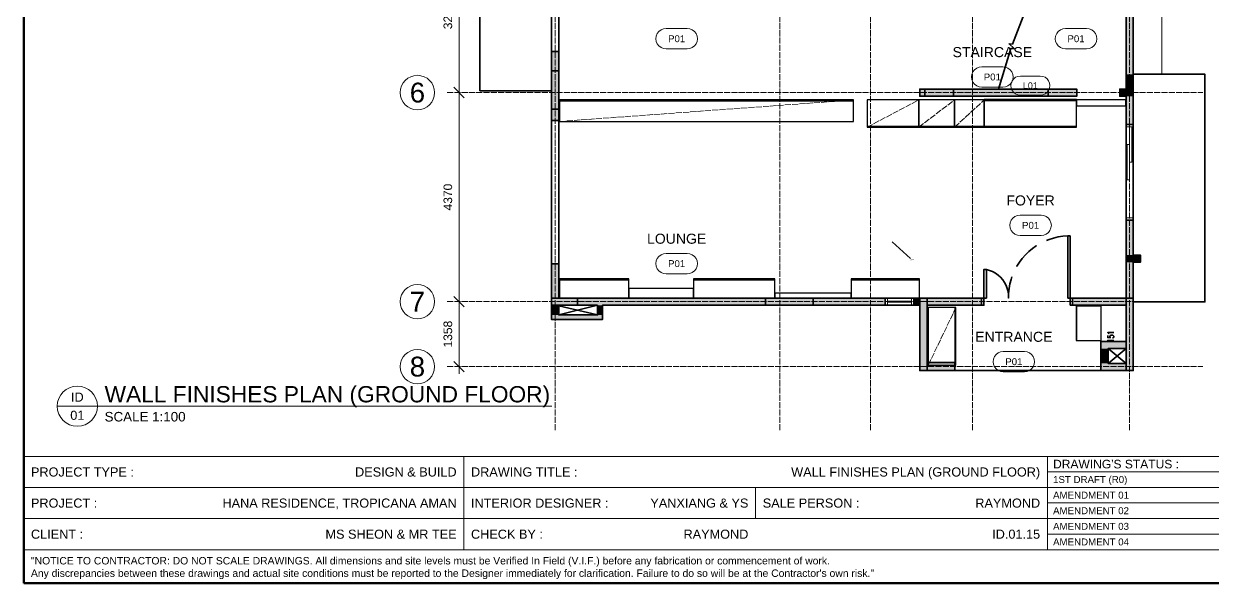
# Model space of a CAD drawing. Header units: millimetres. Extents: x 5 to 415, y 5 to 292.
# Drawn here: x 5 to 253.5, y 5 to 121.9 of the extents above; entities that cross this region are included whole.
import ezdxf
from ezdxf.enums import TextEntityAlignment as Align

# ---------------------------------------------------------------- set-up
doc = ezdxf.new("R2010")
doc.units = ezdxf.units.MM
doc.linetypes.add('DASHED', pattern=[1.524, 1.27, -0.254])
for name, color, linetype, lineweight in [('0-SHEET', 7, 'CONTINUOUS', 50), ('0-TITLE', 7, 'CONTINUOUS', 18), ('0-TITLE-TXT', 7, 'CONTINUOUS', 13), ('A-DOOR', 7, 'CONTINUOUS', 18), ('A-GRID', 8, 'DASHED', 13), ('A-GRID-TAG', 7, 'CONTINUOUS', 18), ('A-WALL', 250, 'CONTINUOUS', 35), ('A-WALL-FILL', 250, 'CONTINUOUS', 0), ('A-WIND', 7, 'CONTINUOUS', 13), ('I-DIM', 5, 'CONTINUOUS', 13), ('I-FINISH', 6, 'CONTINUOUS', 50), ('I-JOIN', 6, 'CONTINUOUS', 25), ('I-JOIN-HIDDEN', 6, 'DASHED', 13), ('I-ROOM', 7, 'CONTINUOUS', 13), ('I-TAG', 5, 'CONTINUOUS', 13), ('I-TEXT', 7, 'CONTINUOUS', 13)]:
    doc.layers.add(name, color=color, linetype=linetype, lineweight=lineweight)
doc.styles.get("Standard").update_dxf_attribs({"font": 'arial.ttf'})

msp = doc.modelspace()

# ---------------------------------------------------------------- hatches: boundary and pattern name
at = {"layer": 'A-WALL-FILL', "true_color": 0x4d4d4d}
h = msp.add_hatch(color=7, dxfattribs=at)
h.dxf.hatch_style = 1
h.paths.add_polyline_path([(236.95, 138.06), (235.45, 138.06), (236.95, 111.39), (236.95, 138.06)])
h = msp.add_hatch(color=7, dxfattribs=at)
h.dxf.hatch_style = 1
h.paths.add_polyline_path([(235.45, 138.06), (236.95, 111.39), (235.45, 111.39), (235.45, 138.06)])
h = msp.add_hatch(color=7, dxfattribs=at)
h.dxf.hatch_style = 1
h.paths.add_polyline_path([(116.85, 116.13), (115.35, 116.13), (116.85, 107.89), (116.85, 116.13)])
h = msp.add_hatch(color=7, dxfattribs=at)
h.dxf.hatch_style = 1
h.paths.add_polyline_path([(115.35, 116.13), (116.85, 107.89), (115.35, 107.89), (115.35, 116.13)])
h = msp.add_hatch(color=7, dxfattribs=at)
h.dxf.hatch_style = 1
h.paths.add_polyline_path([(116.85, 104.09), (116.85, 112.09), (115.35, 104.09), (116.85, 104.09)])
h = msp.add_hatch(color=7, dxfattribs=at)
h.dxf.hatch_style = 1
h.paths.add_polyline_path([(116.85, 112.09), (115.35, 104.09), (115.35, 112.09), (116.85, 112.09)])
h = msp.add_hatch(color=7, dxfattribs=at)
h.dxf.hatch_style = 1
h.paths.add_polyline_path([(236.95, 111.39), (235.45, 111.39), (236.95, 108.29), (236.95, 111.39)])
h = msp.add_hatch(color=7, dxfattribs=at)
h.dxf.hatch_style = 1
h.paths.add_polyline_path([(235.45, 111.39), (236.95, 108.29), (235.45, 108.29), (235.45, 111.39)])
h = msp.add_hatch(color=7, dxfattribs=at)
h.dxf.hatch_style = 1
h.paths.add_polyline_path([(116.85, 107.89), (115.35, 107.89), (116.85, 101.73), (116.85, 107.89)])
h = msp.add_hatch(color=7, dxfattribs=at)
h.dxf.hatch_style = 1
h.paths.add_polyline_path([(115.35, 107.89), (116.85, 101.73), (115.35, 101.73), (115.35, 107.89)])
h = msp.add_hatch(color=7, dxfattribs=at)
h.dxf.hatch_style = 1
h.paths.add_polyline_path([(225.15, 108.29), (192.34, 108.29), (225.15, 106.79), (225.15, 108.29)])
h = msp.add_hatch(color=7, dxfattribs=at)
h.dxf.hatch_style = 1
h.paths.add_polyline_path([(192.34, 108.29), (225.15, 106.79), (192.34, 106.79), (192.34, 108.29)])
h = msp.add_hatch(color=7, dxfattribs=at)
h.dxf.hatch_style = 1
h.paths.add_polyline_path([(199.4, 106.79), (199.4, 108.29), (193.4, 106.79), (199.4, 106.79)])
h = msp.add_hatch(color=7, dxfattribs=at)
h.dxf.hatch_style = 1
h.paths.add_polyline_path([(199.4, 108.29), (193.4, 106.79), (193.4, 108.29), (199.4, 108.29)])
h = msp.add_hatch(color=7, dxfattribs=at)
h.dxf.hatch_style = 1
h.paths.add_polyline_path([(225.15, 106.79), (225.15, 108.29), (219.15, 106.79), (225.15, 106.79)])
h = msp.add_hatch(color=7, dxfattribs=at)
h.dxf.hatch_style = 1
h.paths.add_polyline_path([(225.15, 108.29), (219.15, 106.79), (219.15, 108.29), (225.15, 108.29)])
h = msp.add_hatch(color=7, dxfattribs=at)
h.dxf.hatch_style = 1
h.paths.add_polyline_path([(236.95, 108.29), (234.15, 108.29), (236.95, 106.79), (236.95, 108.29)])
h = msp.add_hatch(color=7, dxfattribs=at)
h.dxf.hatch_style = 1
h.paths.add_polyline_path([(234.15, 108.29), (236.95, 106.79), (234.15, 106.79), (234.15, 108.29)])
h = msp.add_hatch(color=7, dxfattribs=at)
h.dxf.hatch_style = 1
h.paths.add_polyline_path([(236.95, 106.79), (235.45, 106.79), (236.95, 100.89), (236.95, 106.79)])
h = msp.add_hatch(color=7, dxfattribs=at)
h.dxf.hatch_style = 1
h.paths.add_polyline_path([(235.45, 106.79), (236.95, 100.89), (235.45, 100.89), (235.45, 106.79)])
h = msp.add_hatch(color=7, dxfattribs=at)
h.dxf.hatch_style = 1
h.paths.add_polyline_path([(236.95, 80.89), (235.45, 80.89), (236.95, 73.59), (236.95, 80.89)])
h = msp.add_hatch(color=7, dxfattribs=at)
h.dxf.hatch_style = 1
h.paths.add_polyline_path([(235.45, 80.89), (236.95, 73.59), (235.45, 73.59), (235.45, 80.89)])
h = msp.add_hatch(color=7, dxfattribs=at)
h.dxf.hatch_style = 1
h.paths.add_polyline_path([(190.44, 72.59), (190.44, 72.51), (191.14, 72.61), (190.44, 72.59)])
h = msp.add_hatch(color=7, dxfattribs=at)
h.dxf.hatch_style = 1
h.paths.add_polyline_path([(190.44, 72.51), (191.14, 72.61), (191.14, 72.55), (190.44, 72.51)])
h = msp.add_hatch(color=7, dxfattribs=at)
h.dxf.hatch_style = 1
h.paths.add_polyline_path([(238.45, 73.59), (235.45, 73.59), (238.45, 72.09), (238.45, 73.59)])
h = msp.add_hatch(color=7, dxfattribs=at)
h.dxf.hatch_style = 1
h.paths.add_polyline_path([(235.45, 73.59), (238.45, 72.09), (235.45, 72.09), (235.45, 73.59)])
h = msp.add_hatch(color=7, dxfattribs=at)
h.dxf.hatch_style = 1
h.paths.add_polyline_path([(236.95, 72.09), (235.45, 72.09), (236.95, 64.59), (236.95, 72.09)])
h = msp.add_hatch(color=7, dxfattribs=at)
h.dxf.hatch_style = 1
h.paths.add_polyline_path([(235.45, 72.09), (236.95, 64.59), (235.45, 64.59), (235.45, 72.09)])
h = msp.add_hatch(color=7, dxfattribs=at)
h.dxf.hatch_style = 1
h.paths.add_polyline_path([(116.85, 71.73), (115.35, 71.73), (116.85, 64.59), (116.85, 71.73)])
h = msp.add_hatch(color=7, dxfattribs=at)
h.dxf.hatch_style = 1
h.paths.add_polyline_path([(115.35, 71.73), (116.85, 64.59), (115.35, 64.59), (115.35, 71.73)])
h = msp.add_hatch(color=7, dxfattribs=at)
h.dxf.hatch_style = 1
h.paths.add_polyline_path([(120.75, 64.59), (115.35, 64.59), (120.75, 63.09), (120.75, 64.59)])
h = msp.add_hatch(color=7, dxfattribs=at)
h.dxf.hatch_style = 1
h.paths.add_polyline_path([(115.35, 64.59), (120.75, 63.09), (115.35, 63.09), (115.35, 64.59)])
h = msp.add_hatch(color=7, dxfattribs=at)
h.dxf.hatch_style = 1
h.paths.add_polyline_path([(116.85, 63.09), (115.35, 63.09), (116.85, 61.09), (116.85, 63.09)])
h = msp.add_hatch(color=7, dxfattribs=at)
h.dxf.hatch_style = 1
h.paths.add_polyline_path([(115.35, 63.09), (116.85, 61.09), (115.35, 61.09), (115.35, 63.09)])
h = msp.add_hatch(color=7, dxfattribs=at)
h.dxf.hatch_style = 1
h.paths.add_polyline_path([(185.1, 64.59), (120.75, 64.59), (185.1, 63.09), (185.1, 64.59)])
h = msp.add_hatch(color=7, dxfattribs=at)
h.dxf.hatch_style = 1
h.paths.add_polyline_path([(120.75, 64.59), (185.1, 63.09), (120.75, 63.09), (120.75, 64.59)])
h = msp.add_hatch(color=7, dxfattribs=at)
h.dxf.hatch_style = 1
h.paths.add_polyline_path([(125.97, 63.09), (124.97, 63.09), (125.97, 61.09), (125.97, 63.09)])
h = msp.add_hatch(color=7, dxfattribs=at)
h.dxf.hatch_style = 1
h.paths.add_polyline_path([(124.97, 63.09), (125.97, 61.09), (124.97, 61.09), (124.97, 63.09)])
h = msp.add_hatch(color=7, dxfattribs=at)
h.dxf.hatch_style = 1
h.paths.add_polyline_path([(170.04, 64.59), (160.04, 64.59), (170.04, 63.09), (170.04, 64.59)])
h = msp.add_hatch(color=7, dxfattribs=at)
h.dxf.hatch_style = 1
h.paths.add_polyline_path([(160.04, 64.59), (170.04, 63.09), (160.04, 63.09), (160.04, 64.59)])
h = msp.add_hatch(color=7, dxfattribs=at)
h.dxf.hatch_style = 1
h.paths.add_polyline_path([(192.34, 64.59), (191.1, 64.59), (192.34, 63.09), (192.34, 64.59)])
h = msp.add_hatch(color=7, dxfattribs=at)
h.dxf.hatch_style = 1
h.paths.add_polyline_path([(191.1, 64.59), (192.34, 63.09), (191.1, 63.09), (191.1, 64.59)])
h = msp.add_hatch(color=7, dxfattribs=at)
h.dxf.hatch_style = 1
h.paths.add_polyline_path([(193.84, 64.59), (192.34, 64.59), (193.84, 49.44), (193.84, 64.59)])
h = msp.add_hatch(color=7, dxfattribs=at)
h.dxf.hatch_style = 1
h.paths.add_polyline_path([(192.34, 64.59), (193.84, 49.44), (192.34, 49.44), (192.34, 64.59)])
h = msp.add_hatch(color=7, dxfattribs=at)
h.dxf.hatch_style = 1
h.paths.add_polyline_path([(205.25, 64.59), (193.84, 64.59), (205.25, 63.09), (205.25, 64.59)])
h = msp.add_hatch(color=7, dxfattribs=at)
h.dxf.hatch_style = 1
h.paths.add_polyline_path([(193.84, 64.59), (205.25, 63.09), (193.84, 63.09), (193.84, 64.59)])
h = msp.add_hatch(color=7, dxfattribs=at)
h.dxf.hatch_style = 1
h.paths.add_polyline_path([(235.45, 64.59), (224.25, 64.59), (235.45, 63.09), (235.45, 64.59)])
h = msp.add_hatch(color=7, dxfattribs=at)
h.dxf.hatch_style = 1
h.paths.add_polyline_path([(224.25, 64.59), (235.45, 63.09), (224.25, 63.09), (224.25, 64.59)])
h = msp.add_hatch(color=7, dxfattribs=at)
h.dxf.hatch_style = 1
h.paths.add_polyline_path([(236.95, 64.59), (235.45, 64.59), (236.95, 49.44), (236.95, 64.59)])
h = msp.add_hatch(color=7, dxfattribs=at)
h.dxf.hatch_style = 1
h.paths.add_polyline_path([(235.45, 64.59), (236.95, 49.44), (235.45, 49.44), (235.45, 64.59)])
h = msp.add_hatch(color=7, dxfattribs=at)
h.dxf.hatch_style = 1
h.paths.add_polyline_path([(125.97, 61.09), (115.35, 61.09), (125.97, 60.09), (125.97, 61.09)])
h = msp.add_hatch(color=7, dxfattribs=at)
h.dxf.hatch_style = 1
h.paths.add_polyline_path([(115.35, 61.09), (125.97, 60.09), (115.35, 60.09), (115.35, 61.09)])
h = msp.add_hatch(color=7, dxfattribs=at)
h.dxf.hatch_style = 1
h.paths.add_polyline_path([(235.45, 55.53), (230.19, 55.53), (235.45, 54.03), (235.45, 55.53)])
h = msp.add_hatch(color=7, dxfattribs=at)
h.dxf.hatch_style = 1
h.paths.add_polyline_path([(230.19, 55.53), (235.45, 54.03), (230.19, 54.03), (230.19, 55.53)])
h = msp.add_hatch(color=7, dxfattribs=at)
h.dxf.hatch_style = 1
h.paths.add_polyline_path([(231.69, 54.03), (230.19, 54.03), (231.69, 50.94), (231.69, 54.03)])
h = msp.add_hatch(color=7, dxfattribs=at)
h.dxf.hatch_style = 1
h.paths.add_polyline_path([(230.19, 54.03), (231.69, 50.94), (230.19, 50.94), (230.19, 54.03)])
h = msp.add_hatch(color=7, dxfattribs=at)
h.dxf.hatch_style = 1
h.paths.add_polyline_path([(199.64, 51.1), (193.84, 51.1), (199.64, 49.44), (199.64, 51.1)])
h = msp.add_hatch(color=7, dxfattribs=at)
h.dxf.hatch_style = 1
h.paths.add_polyline_path([(193.84, 51.1), (199.64, 49.44), (193.84, 49.44), (193.84, 51.1)])
h = msp.add_hatch(color=7, dxfattribs=at)
h.dxf.hatch_style = 1
h.paths.add_polyline_path([(235.45, 50.94), (230.19, 50.94), (235.45, 49.44), (235.45, 50.94)])
h = msp.add_hatch(color=7, dxfattribs=at)
h.dxf.hatch_style = 1
h.paths.add_polyline_path([(230.19, 50.94), (235.45, 49.44), (230.19, 49.44), (230.19, 50.94)])

# ---------------------------------------------------------------- linework, layer by layer
at = {"layer": '0-SHEET'}
msp.add_lwpolyline([(5, 5), (415, 5), (415, 292), (5, 292)], close=True, dxfattribs=at)
at = {"layer": '0-TITLE'}
for p, q in [((5, 31.5), (415, 31.5)), ((97, 12), (97, 31.5)), ((219, 12), (219, 31.5)), ((219, 28.3), (287, 28.3)), ((5, 25), (219, 25)), ((158, 18.5), (158, 25)), ((219, 25.04), (287, 25.04)), ((219, 21.78), (287, 21.78)), ((5, 18.5), (219, 18.5)), ((219, 18.52), (287, 18.52)), ((219, 15.26), (287, 15.26)), ((5, 12), (415, 12))]:
    msp.add_line(p, q, dxfattribs=at)
at = {"layer": 'A-DOOR'}
for points in [[(235.45, 100.89), (236.95, 100.89), (236.95, 100.39), (235.45, 100.39), (235.45, 100.89)], [(235.45, 100.89), (235.45, 80.89), (236.95, 80.89), (236.95, 100.89), (235.45, 100.89)], [(236.69, 100.39), (236.69, 93.01), (236.19, 93.01), (236.19, 100.39), (236.69, 100.39)], [(236.19, 96.69), (236.19, 89.33), (235.69, 89.33), (235.69, 96.69), (236.19, 96.69)], [(235.45, 81.39), (235.45, 80.89), (236.95, 80.89), (236.95, 81.39), (235.45, 81.39)], [(191.1, 63.09), (185.1, 63.09), (185.1, 64.59), (191.1, 64.59), (191.1, 63.09)], [(185.1, 63.09), (185.6, 63.09), (185.6, 64.59), (185.1, 64.59), (185.1, 63.09)], [(185.6, 63.93), (190.6, 63.93)], [(185.6, 63.73), (190.6, 63.73)], [(190.6, 63.09), (191.1, 63.09), (191.1, 64.59), (190.6, 64.59), (190.6, 63.09)]]:
    msp.add_lwpolyline(points, dxfattribs=at)
at = {"layer": 'A-GRID'}
for p, q in [((116.1, 37), (116.1, 272)), ((163.04, 37), (163.04, 272)), ((182.04, 37), (182.04, 272)), ((203.34, 37), (203.34, 272)), ((236.2, 37), (236.2, 272)), ((93.5, 107.55), (251.5, 107.55)), ((93.5, 63.85), (251.5, 63.85)), ((93.5, 50.27), (251.5, 50.27))]:
    msp.add_line(p, q, dxfattribs=at)
at = {"layer": 'A-GRID-TAG'}
for centre in [(87.3, 107.55), (87.3, 63.85), (87.3, 50.27)]:
    msp.add_circle(centre, 3.6, dxfattribs=at)
at = {"layer": 'A-WALL'}
for points in [[(100.35, 107.89), (115.35, 107.89), (115.35, 156.18), (100.35, 156.18), (100.35, 107.89)], [(116.85, 116.13), (115.35, 116.13), (115.35, 147.92), (116.85, 147.92), (116.85, 116.13)], [(235.45, 100.89), (235.45, 106.79), (234.15, 106.79), (234.15, 108.29), (235.45, 108.29), (235.45, 138.06), (236.95, 138.06), (236.95, 100.89), (235.45, 100.89)], [(208.81, 108.29), (211.37, 116.76), (212.09, 116.74), (210.99, 117.7), (211.71, 117.68), (214.27, 124.36)], [(116.85, 101.73), (115.35, 101.73), (115.35, 116.13), (116.85, 116.13), (116.85, 101.73)], [(116.85, 112.09), (116.85, 104.09), (115.35, 104.09), (115.35, 112.09), (116.85, 112.09)], [(236.95, 73.59), (236.95, 111.39), (251.95, 111.39), (251.95, 63.79), (236.95, 63.79), (236.95, 72.09)], [(225.15, 108.29), (192.34, 108.29), (192.34, 106.79), (225.15, 106.79), (225.15, 108.29)], [(199.4, 106.79), (193.4, 106.79), (193.4, 108.29), (199.4, 108.29), (199.4, 106.79)], [(225.15, 106.79), (219.15, 106.79), (219.15, 108.29), (225.15, 108.29), (225.15, 106.79)], [(115.35, 71.73), (116.85, 71.73), (116.85, 101.73), (115.35, 101.73), (115.35, 71.73)], [(235.45, 80.89), (236.95, 80.89), (236.95, 100.89), (235.45, 100.89), (235.45, 80.89)], [(235.45, 64.59), (235.45, 80.89), (236.95, 80.89), (236.95, 73.59), (238.45, 73.59), (238.45, 72.09), (236.95, 72.09), (236.95, 64.59), (236.95, 49.44), (230.19, 49.44), (230.19, 55.53), (235.45, 55.53), (235.45, 63.09), (230.19, 63.09), (224.25, 63.09), (224.25, 64.59), (235.45, 64.59)], [(223.25, 77.59), (222.25, 77.51), (221.27, 77.37), (220.31, 77.15), (219.35, 76.85), (218.83, 76.63)], [(223.25, 64.59), (223.75, 64.59), (223.75, 77.59), (223.25, 77.59), (223.25, 64.59)], [(186.58, 76.35), (190.42, 72.89)], [(216.71, 75.53), (216.69, 75.53), (215.87, 74.95), (215.11, 74.31), (214.41, 73.63), (213.75, 72.87), (213.15, 72.07), (212.61, 71.23), (212.61, 71.21)], [(185.1, 64.59), (116.85, 64.59), (116.85, 71.73), (115.35, 71.73), (115.35, 64.59), (115.35, 60.09), (125.97, 60.09), (125.97, 63.09), (185.1, 63.09), (185.1, 64.59)], [(205.75, 64.59), (206.25, 64.59), (206.25, 70.59), (205.75, 70.59), (205.75, 64.59)], [(211.61, 69.03), (211.43, 68.51), (211.19, 67.55), (211.01, 66.57), (210.91, 65.57), (210.89, 64.59), (210.89, 65.27), (210.79, 65.95), (210.61, 66.61), (210.37, 67.25), (210.05, 67.87), (209.67, 68.43), (209.21, 68.95), (208.71, 69.41), (208.15, 69.81), (207.55, 70.13), (206.91, 70.39), (206.25, 70.59)], [(120.75, 63.09), (120.75, 64.59), (115.35, 64.59), (115.35, 63.09), (120.75, 63.09)], [(124.97, 63.09), (124.97, 61.09), (116.85, 61.09), (116.85, 63.09), (124.97, 63.09)], [(116.85, 61.09), (124.97, 63.09)], [(116.85, 62.97), (124.97, 61.09)], [(160.04, 64.59), (170.04, 64.59), (170.04, 63.09), (160.04, 63.09), (160.04, 64.59)], [(191.1, 64.59), (191.1, 63.09), (185.1, 63.09), (185.1, 64.59), (191.1, 64.59)], [(192.34, 63.09), (191.1, 63.09), (191.1, 64.59), (205.25, 64.59), (205.25, 63.09), (193.84, 63.09)], [(192.34, 64.59), (192.34, 49.44), (193.84, 49.44), (193.84, 64.59), (192.34, 64.59)], [(205.25, 63.09), (193.84, 63.09), (193.84, 51.1), (199.64, 51.1), (199.64, 49.44), (193.84, 49.44), (192.34, 49.44), (192.34, 63.09)], [(205.25, 63.09), (205.25, 64.59), (205.75, 64.59), (205.75, 63.09), (205.25, 63.09)], [(206.25, 64.59), (205.25, 64.59)], [(205.25, 63.09), (205.75, 63.09)], [(224.25, 64.59), (223.25, 64.59)], [(223.75, 63.09), (223.75, 64.59), (224.25, 64.59), (224.25, 63.09), (223.75, 63.09)], [(223.75, 63.09), (224.25, 63.09)], [(235.45, 64.59), (235.45, 49.44), (236.95, 49.44), (236.95, 64.59), (235.45, 64.59)], [(231.87, 57.15), (231.81, 57.23), (231.63, 57.37), (232.87, 57.37)], [(231.63, 56.79), (231.63, 56.33), (232.17, 56.29), (232.11, 56.33), (232.05, 56.47), (232.05, 56.61), (232.11, 56.73), (232.23, 56.83), (232.39, 56.87), (232.51, 56.87), (232.69, 56.83), (232.81, 56.73), (232.87, 56.61), (232.87, 56.47), (232.81, 56.33), (232.75, 56.29), (232.63, 56.25)], [(231.87, 55.53), (231.81, 55.63), (231.63, 55.75), (232.87, 55.75)], [(235.45, 54.03), (231.69, 50.94), (231.69, 54.03), (235.45, 54.03), (235.45, 50.94), (231.69, 50.94)], [(235.45, 50.94), (231.69, 54.03)], [(199.64, 49.44), (230.19, 49.44)]]:
    msp.add_lwpolyline(points, dxfattribs=at)
at = {"layer": 'A-WIND'}
msp.add_lwpolyline([(236.95, 111.39), (242.95, 111.39), (242.95, 157.58), (242.95, 163.58), (234.91, 163.58), (234.91, 209.47), (228.47, 209.47)], dxfattribs=at)
at = {"layer": 'I-DIM'}
for p, q in [((96, 106.05), (96, 141.1)), ((97.1, 106.45), (94.9, 108.65)), ((97.1, 106.45), (94.9, 108.65)), ((96, 62.35), (96, 109.05)), ((97.1, 62.75), (94.9, 64.95)), ((97.1, 62.75), (94.9, 64.95)), ((96, 48.77), (96, 65.35)), ((97.1, 49.17), (94.9, 51.37))]:
    msp.add_line(p, q, dxfattribs=at)
at = {"layer": 'I-FINISH', "color": 3, "lineweight": 70}
msp.add_line((205.8, 106), (225.1, 106), dxfattribs=at)
at = {"layer": 'I-JOIN'}
for p, q in [((117, 105.8), (178.5, 105.8)), ((181.3, 100.5), (192.1, 100.5)), ((192.1, 100.5), (199.6, 100.5)), ((199.6, 100.5), (205.8, 100.5)), ((205.8, 100.5), (225.1, 100.5)), ((117, 68.4), (131.5, 68.4)), ((145, 68.4), (162, 68.4)), ((178, 68.4), (192.3, 68.4)), ((199.7, 50.6), (199.7, 62.6)), ((225.2, 55.7), (225.2, 62.9))]:
    msp.add_line(p, q, dxfattribs=at)
for points in [[(117, 101.5), (178.5, 101.5), (178.5, 106), (117, 106)], [(181.3, 100.3), (192.1, 100.3), (192.1, 106), (181.3, 106)], [(192.1, 100.3), (199.6, 100.3), (199.6, 106), (192.1, 106)], [(199.6, 100.3), (205.8, 100.3), (205.8, 106), (199.6, 106)], [(205.8, 100.3), (225.1, 100.3), (225.1, 106), (205.8, 106)], [(225.1, 104.8), (235.4, 104.8), (235.4, 106), (225.1, 106)], [(117, 64.6), (131.5, 64.6), (131.5, 68.6), (117, 68.6)], [(145, 64.6), (162, 64.6), (162, 68.6), (145, 68.6)], [(178, 64.6), (192.3, 64.6), (192.3, 68.6), (178, 68.6)], [(131.5, 64.6), (145, 64.6), (145, 66.6), (131.5, 66.6)], [(162, 64.6), (178, 64.6), (178, 65.6), (162, 65.6)], [(194.1, 50.6), (199.9, 50.6), (199.9, 62.6), (194.1, 62.6)], [(225, 55.7), (230.25, 55.7), (230.25, 62.9), (225, 62.9)]]:
    msp.add_lwpolyline(points, close=True, dxfattribs=at)
at = {"layer": 'I-JOIN-HIDDEN'}
for p, q in [((117, 101.5), (178.5, 106)), ((181.3, 100.3), (192.1, 106)), ((192.1, 100.3), (199.6, 106)), ((199.6, 100.3), (205.8, 106)), ((194.1, 50.6), (199.9, 62.6))]:
    msp.add_line(p, q, dxfattribs=at)
at = {"layer": 'I-TAG'}
for points in [[(139.29, 120.92), (138.74, 120.85), (138.23, 120.64), (137.79, 120.3), (137.45, 119.86), (137.24, 119.35), (137.16, 118.8), (137.24, 118.25), (137.45, 117.74), (137.79, 117.3), (138.23, 116.96), (138.74, 116.75), (139.29, 116.67), (143.71, 116.67), (144.26, 116.75), (144.77, 116.96), (145.21, 117.3), (145.55, 117.74), (145.76, 118.25), (145.84, 118.8), (145.76, 119.35), (145.55, 119.86), (145.21, 120.3), (144.77, 120.64), (144.26, 120.85), (143.71, 120.92)], [(222.79, 120.92), (222.24, 120.85), (221.73, 120.64), (221.29, 120.3), (220.95, 119.86), (220.74, 119.35), (220.66, 118.8), (220.74, 118.25), (220.95, 117.74), (221.29, 117.3), (221.73, 116.96), (222.24, 116.75), (222.79, 116.67), (227.21, 116.67), (227.76, 116.75), (228.27, 116.96), (228.71, 117.3), (229.05, 117.74), (229.26, 118.25), (229.34, 118.8), (229.26, 119.35), (229.05, 119.86), (228.71, 120.3), (228.27, 120.64), (227.76, 120.85), (227.21, 120.92)], [(205.29, 112.92), (204.74, 112.85), (204.23, 112.64), (203.79, 112.3), (203.45, 111.86), (203.24, 111.35), (203.16, 110.8), (203.24, 110.25), (203.45, 109.74), (203.79, 109.3), (204.23, 108.96), (204.74, 108.75), (205.29, 108.67), (209.71, 108.67), (210.26, 108.75), (210.77, 108.96), (211.21, 109.3), (211.55, 109.74), (211.76, 110.25), (211.84, 110.8), (211.76, 111.35), (211.55, 111.86), (211.21, 112.3), (210.77, 112.64), (210.26, 112.85), (209.71, 112.92)], [(213.37, 111), (212.85, 110.93), (212.37, 110.73), (211.96, 110.41), (211.64, 110), (211.44, 109.52), (211.37, 109), (211.44, 108.48), (211.64, 108), (211.96, 107.59), (212.37, 107.27), (212.85, 107.07), (213.37, 107), (217.53, 107), (218.05, 107.07), (218.53, 107.27), (218.94, 107.59), (219.26, 108), (219.46, 108.48), (219.53, 109), (219.46, 109.52), (219.26, 110), (218.94, 110.41), (218.53, 110.73), (218.05, 110.93), (217.53, 111)], [(213.29, 81.93), (212.74, 81.85), (212.23, 81.64), (211.79, 81.3), (211.45, 80.86), (211.24, 80.35), (211.16, 79.8), (211.24, 79.25), (211.45, 78.74), (211.79, 78.3), (212.23, 77.96), (212.74, 77.75), (213.29, 77.68), (217.71, 77.68), (218.26, 77.75), (218.77, 77.96), (219.21, 78.3), (219.55, 78.74), (219.76, 79.25), (219.84, 79.8), (219.76, 80.35), (219.55, 80.86), (219.21, 81.3), (218.77, 81.64), (218.26, 81.85), (217.71, 81.93)], [(139.29, 73.92), (138.74, 73.85), (138.23, 73.64), (137.79, 73.3), (137.45, 72.86), (137.24, 72.35), (137.16, 71.8), (137.24, 71.25), (137.45, 70.74), (137.79, 70.3), (138.23, 69.96), (138.74, 69.75), (139.29, 69.67), (143.71, 69.67), (144.26, 69.75), (144.77, 69.96), (145.21, 70.3), (145.55, 70.74), (145.76, 71.25), (145.84, 71.8), (145.76, 72.35), (145.55, 72.86), (145.21, 73.3), (144.77, 73.64), (144.26, 73.85), (143.71, 73.92)], [(209.79, 53.42), (209.24, 53.35), (208.73, 53.14), (208.29, 52.8), (207.95, 52.36), (207.74, 51.85), (207.66, 51.3), (207.74, 50.75), (207.95, 50.24), (208.29, 49.8), (208.73, 49.46), (209.24, 49.25), (209.79, 49.17), (214.21, 49.17), (214.76, 49.25), (215.27, 49.46), (215.71, 49.8), (216.05, 50.24), (216.26, 50.75), (216.34, 51.3), (216.26, 51.85), (216.05, 52.36), (215.71, 52.8), (215.27, 53.14), (214.76, 53.35), (214.21, 53.42)]]:
    msp.add_lwpolyline(points, close=True, dxfattribs=at)
at = {"layer": 'I-TEXT'}
for p, q in [((12, 42), (20.4, 42)), ((20.4, 42), (115.4, 42))]:
    msp.add_line(p, q, dxfattribs=at)
msp.add_circle((16.2, 42), 4.2, dxfattribs=at)

# ---------------------------------------------------------------- texts
at = {"layer": '0-TITLE-TXT'}
for s, height, p in [("DRAWING'S STATUS :", 1.8, (220.2, 29.9)), ('PROJECT TYPE :', 1.9, (6.5, 28.25)), ('DRAWING TITLE :', 1.9, (98.5, 28.25)), ('1ST DRAFT (R0)', 1.45, (220.2, 26.67)), ('PROJECT :', 1.9, (6.5, 21.75)), ('INTERIOR DESIGNER :', 1.9, (98.5, 21.75)), ('SALE PERSON :', 1.9, (159.5, 21.75)), ('AMENDMENT 01', 1.45, (220.2, 23.41)), ('AMENDMENT 02', 1.45, (220.2, 20.15)), ('AMENDMENT 03', 1.45, (220.2, 16.89)), ('CLIENT :', 1.9, (6.5, 15.25)), ('CHECK BY :', 1.9, (98.5, 15.25)), ('AMENDMENT 04', 1.45, (220.2, 13.63)), ('"NOTICE TO CONTRACTOR: DO NOT SCALE DRAWINGS. All dimensions and site levels must be Verified In Field (V.I.F.) before any fabrication or commencement of work.', 1.55, (6.5, 9.7)), ('Any discrepancies between these drawings and actual site conditions must be reported to the Designer immediately for clarification. Failure to do so will be at the Contractor\'s own risk."', 1.55, (6.5, 7.1))]:
    msp.add_text(s, height=height, dxfattribs=at).set_placement(p, align=Align.MIDDLE_LEFT)
for s, p in [('DESIGN & BUILD', (95.5, 28.25)), ('WALL FINISHES PLAN (GROUND FLOOR)', (217.5, 28.25)), ('HANA RESIDENCE, TROPICANA AMAN', (95.5, 21.75)), ('YANXIANG & YS', (156.5, 21.75)), ('RAYMOND', (217.5, 21.75)), ('MS SHEON & MR TEE', (95.5, 15.25)), ('RAYMOND', (156.5, 15.25)), ('ID.01.15', (217.5, 15.25))]:
    msp.add_text(s, height=1.9, dxfattribs=at).set_placement(p, align=Align.MIDDLE_RIGHT)
at = {"layer": 'A-GRID-TAG'}
for s, p in [('6', (87.3, 107.55)), ('7', (87.3, 63.85)), ('8', (87.3, 50.27))]:
    msp.add_text(s, height=4.14, dxfattribs=at).set_placement(p, align=Align.MIDDLE_CENTER)
at = {"layer": 'I-DIM'}
for s, p in [('3205', (95.1, 123.58)), ('4370', (95.1, 85.7)), ('1358', (95.1, 57.06))]:
    msp.add_text(s, height=1.8, rotation=90, dxfattribs=at).set_placement(p, align=Align.BOTTOM_CENTER)
at = {"layer": 'I-ROOM'}
for s, p in [('STAIRCASE', (207.5, 116)), ('FOYER', (215.5, 85)), ('LOUNGE', (141.5, 77)), ('ENTRANCE', (212, 56.5))]:
    msp.add_text(s, height=2.1, dxfattribs=at).set_placement(p, align=Align.MIDDLE_CENTER)
at = {"layer": 'I-TAG'}
for s, height, p in [('P01', 1.445, (141.5, 118.8)), ('P01', 1.445, (225, 118.8)), ('P01', 1.445, (207.5, 110.8)), ('L01', 1.36, (215.45, 109)), ('P01', 1.445, (215.5, 79.8)), ('P01', 1.445, (141.5, 71.8)), ('P01', 1.445, (212, 51.3))]:
    msp.add_text(s, height=height, dxfattribs=at).set_placement(p, align=Align.MIDDLE_CENTER)
at = {"layer": 'I-TEXT'}
for s, p in [('ID', (16.2, 43.9)), ('01', (16.2, 40.1))]:
    msp.add_text(s, height=1.9, dxfattribs=at).set_placement(p, align=Align.MIDDLE_CENTER)
for s, height, p in [('WALL FINISHES PLAN (GROUND FLOOR)', 3.4, (21.9, 42.8)), ('SCALE 1:100', 2, (21.9, 38.8))]:
    msp.add_text(s, height=height, dxfattribs=at).set_placement(p)

doc.saveas('drawing.dxf')
